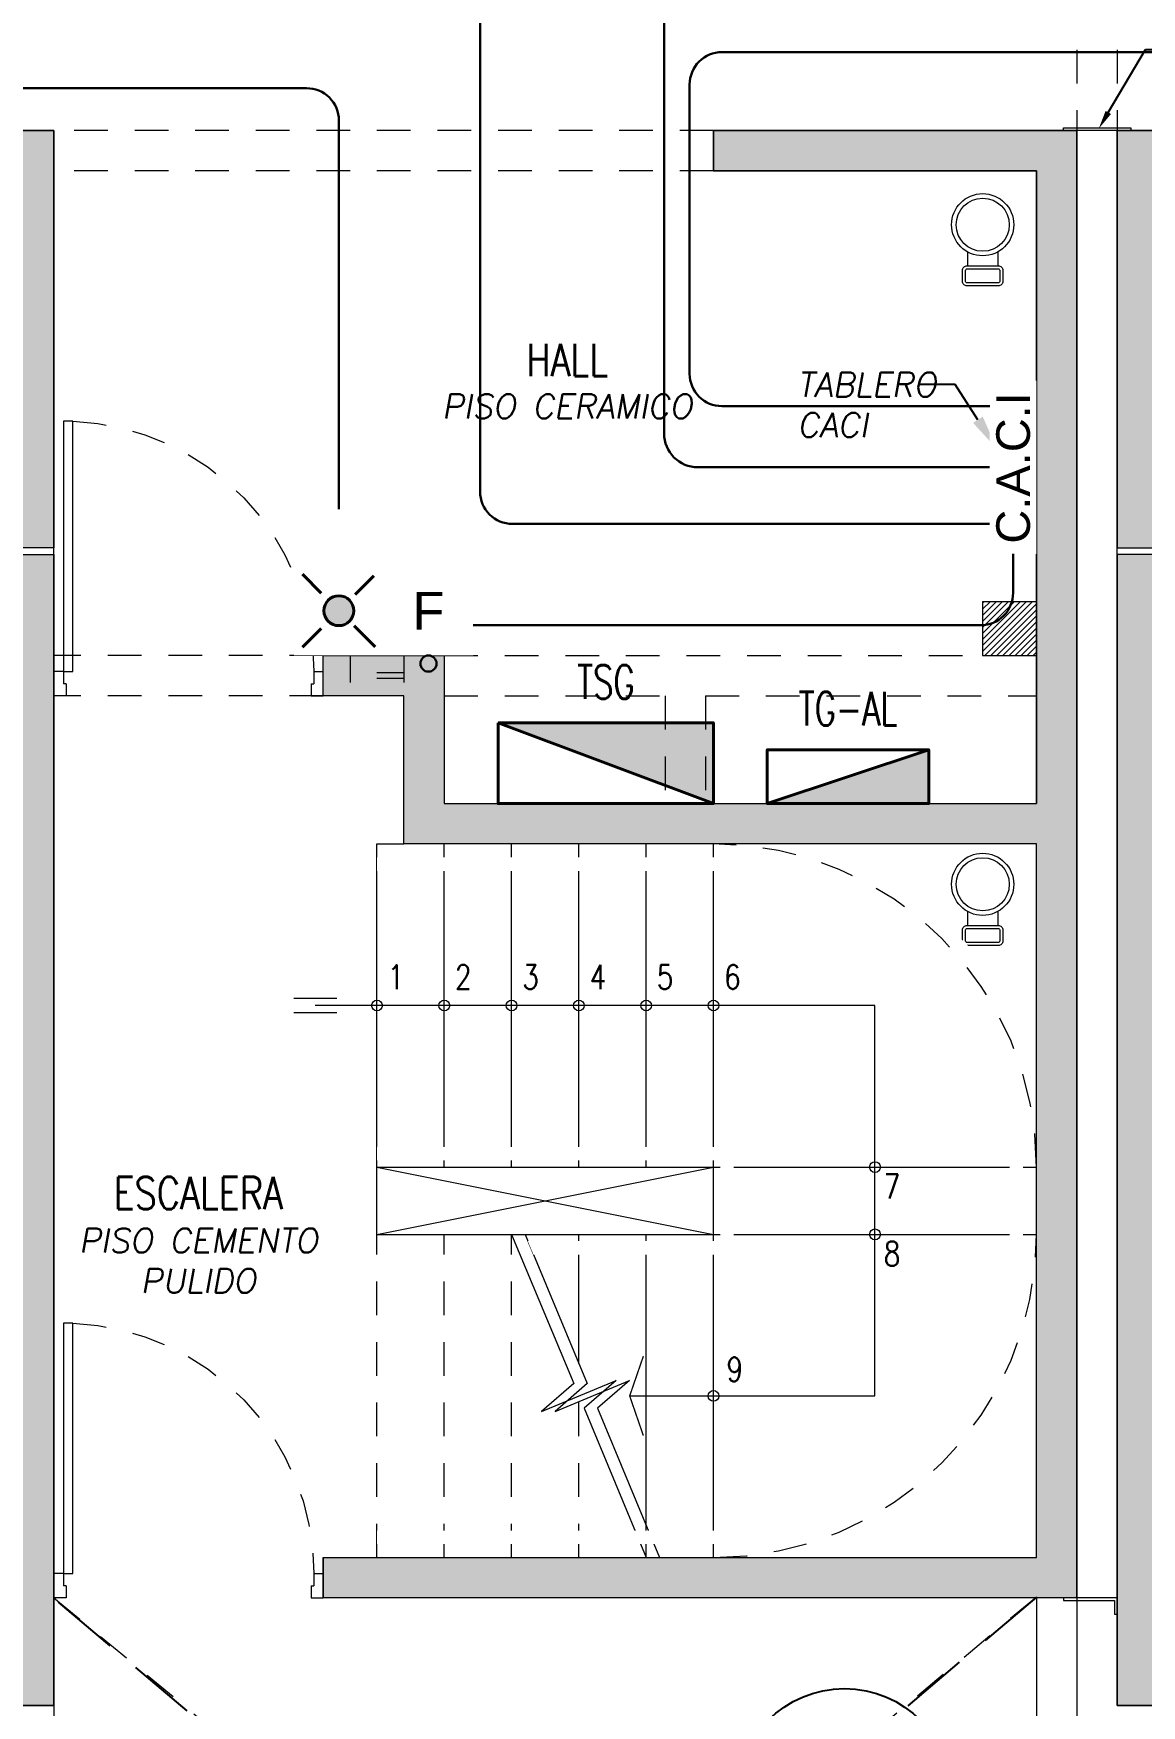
# Model space of a CAD drawing. Header units: millimetres. Extents: x -3 to 53, y -110 to 39.
# Drawn here: x 22.97 to 27.09, y 22.67 to 28.89 of the extents above; entities that cross this region are included whole.
import ezdxf
from ezdxf import colors
from ezdxf.entities.mleader import LeaderData, LeaderLine
from ezdxf.enums import TextEntityAlignment as Align
from ezdxf.math import Vec2, Vec3
from ezdxf.xclip import XClip

# ---------------------------------------------------------------- set-up
doc = ezdxf.new("R2010")
doc.units = ezdxf.units.MM
doc.header["$XCLIPFRAME"] = 2
doc.set_wipeout_variables(frame=1)
for name, pattern in [('ACAD_ISO07W100', [3, 0, -3]), ('CONTINUA', [0]), ('CONTINUO', [0]), ('DOT', [6.35, 0, -6.35]), ('HIDDEN2', [0.1875, 0.125, -0.0625]), ('IMPORT-RAYABARRA', [0.85, 0.3, -0.3, 0, -0.25])]:
    doc.linetypes.add(name, pattern=pattern)
for name, color, linetype in [('A-BARANDAS', 8, 'Continuous'), ('A-EST HATCH', 8, 'Continuous'), ('A-EST PLACAS', 8, 'Continuous'), ('A-EST VIGAS', 8, 'HIDDEN2'), ('A-HATCH', 8, 'Continuous'), ('A-LINEAS', 8, 'Continuous'), ('A-MURO BAJO', 8, 'Continuous'), ('A-PROYECCIONES', 8, 'HIDDEN2'), ('A-TEXTO-ACABADO PISO', 8, 'Continuous'), ('A-TEXTO-INDICACIONES', 8, 'Continuous'), ('DLP_MOBILIARIO', 8, 'Continuous'), ('DLP_TEXTO AMBIENTE', 8, 'Continuous')]:
    doc.layers.add(name, color=color, linetype=linetype)
for name, color, linetype, lineweight in [('A-MURO ALTO', 8, 'Continuous', 20), ('A-MUROS', 8, 'Continuous', 30), ('MQ.CAN ACI', 5, 'RAYABARRA', 40), ('MQ.CANALI DYA', 3, 'LINEAPERPEN', 30), ('MQ.CIRCUITO TOMACORRIENTE TECHO', 7, 'Continuous', 30), ('MQ.DETECTOR HUMO', 5, 'Continuous', 30), ('MQ.TABLERO', 8, 'Continuous', 40), ('MQ.TEXTO GENERAL', 255, 'Continuous', 40), ('MQ.TEXTOS GENERALES', 150, 'Continuous', 30), ('MQ_CAN ACI', 8, 'IMPORT-RAYABARRA', 50)]:
    doc.layers.add(name, color=color, linetype=linetype, lineweight=lineweight)
doc.styles.add('ROMANS', font='ROMANS.shx', dxfattribs={"oblique": 10})
doc.styles.get("Standard").update_dxf_attribs({"font": 'arial.ttf'})
doc.styles.add('TXT_COTAS', font='romans.shx', dxfattribs={"width": 0.8})
doc.styles.add('XREF_TORREC$0$MQTEXTO', font='romans.shx')
doc.linetypes.add('LINEAPERPEN', pattern='A,0.75,-0.2,["I",Standard,S=0.12,R=0.09,X=0,Y=-0.06],-0.25', length=1.2)
doc.linetypes.add('RAYABARRA', pattern='A,0.3,-0.3,["|",Standard,S=0.1,R=0,X=-0.1,Y=-0.05],-0.25', length=0.85)

# ---------------------------------------------------------------- blocks, each defined once
blk = doc.blocks.new('EST.P1')
at = {"layer": 'A-EST HATCH', "lineweight": 0}
h = blk.add_hatch(color=8, dxfattribs=at)
h.dxf.hatch_style = 1
h.paths.add_polyline_path([(9.15, 0.06), (9.15, 6.125), (10.65, 6.125), (10.65, 5.375), (10.8, 5.375), (10.8, 6.325), (9, 6.325), (9, 5.45), (7.5, 5.45), (7.5, 5.95), (7.35, 5.95), (7.35, 5.25), (9, 5.25), (9, 0.06)])
h.paths.add_polyline_path([(30.25, 10.125), (28.65, 10.125), (28.65, 13.225), (29.85, 13.225), (29.85, 13.375), (28.5, 13.375), (28.5, 9.975), (30.25, 9.975)])
h.paths.add_polyline_path([(31.05, 13.375), (31.2, 13.375), (31.2, 9.975), (31.05, 9.975)])
h.paths.add_polyline_path([(36.55, 13.85), (36.85, 13.85), (36.85, 13.7), (36.7, 13.7), (36.7, 10.625), (36.55, 10.625)])
h.paths.add_polyline_path([(33.6, 13.225), (33.6, 10.125), (32, 10.125), (32, 9.975), (33.75, 9.975), (33.75, 13.375), (32.4, 13.375), (32.4, 13.225)])
h.paths.add_polyline_path([(42.85, 13.7), (43.45, 13.7), (43.45, 13.85), (42.7, 13.85), (42.7, 10.45), (43.85, 10.45), (43.85, 10.6), (42.85, 10.6)])
h.paths.add_polyline_path([(44.65, 13.85), (44.65, 10.45), (44.8, 10.45), (44.8, 13.85)])
h.paths.add_polyline_path([(45.6, 10.6), (47.2, 10.6), (47.2, 13.7), (46, 13.7), (46, 13.85), (47.35, 13.85), (47.35, 10.45), (45.6, 10.45)])
h.paths.add_polyline_path([(42.85, 0.15), (43.45, 0.15), (43.45, 0), (42.7, 0), (42.7, 3.4), (43.85, 3.4), (43.85, 3.25), (42.85, 3.25)])
h.paths.add_polyline_path([(44.65, 0), (44.65, 3.4), (44.8, 3.4), (44.8, 0)])
h.paths.add_polyline_path([(45.6, 3.25), (47.2, 3.25), (47.2, 0.15), (46, 0.15), (46, 0), (47.35, 0), (47.35, 3.4), (45.6, 3.4)])
h.paths.add_polyline_path([(40, 3.5), (39.85, 3.5), (39.85, 0.15), (39.7, 0.15), (39.7, 0), (40, 0)])
h.paths.add_polyline_path([(30.25, 3.725), (28.65, 3.725), (28.65, 0.625), (29.85, 0.625), (29.85, 0.475), (28.5, 0.475), (28.5, 3.875), (30.25, 3.875)])
h.paths.add_polyline_path([(31.05, 0.475), (31.2, 0.475), (31.2, 3.875), (31.05, 3.875)])
h.paths.add_polyline_path([(36.55, 0), (36.85, 0), (36.85, 0.15), (36.7, 0.15), (36.7, 3.225), (36.55, 3.225)])
h.paths.add_polyline_path([(33.6, 0.625), (33.6, 3.725), (32, 3.725), (32, 3.875), (33.75, 3.875), (33.75, 0.475), (32.4, 0.475), (32.4, 0.625)])
h.paths.add_polyline_path([(17.1, 10.125), (18.7, 10.125), (18.7, 13.225), (17.5, 13.225), (17.5, 13.375), (18.85, 13.375), (18.85, 9.975), (17.1, 9.975)])
h.paths.add_polyline_path([(16.3, 13.375), (16.15, 13.375), (16.15, 9.975), (16.3, 9.975)])
h.paths.add_polyline_path([(10.5, 13.85), (10.5, 13.7), (10.65, 13.7), (10.65, 10.625), (10.8, 10.625), (10.8, 13.85)])
h.paths.add_polyline_path([(13.75, 13.225), (13.75, 10.125), (15.35, 10.125), (15.35, 9.975), (13.6, 9.975), (13.6, 13.375), (14.95, 13.375), (14.95, 13.225)])
h.paths.add_polyline_path([(9, 8.6), (7.35, 8.6), (7.35, 7.9), (7.5, 7.9), (7.5, 8.4), (9, 8.4), (9, 7.525), (10.8, 7.525), (10.8, 8.475), (10.65, 8.475), (10.65, 7.725), (9.15, 7.725), (9.15, 13.79), (9, 13.79)])
h.paths.add_polyline_path([(4.5, 13.7), (3.9, 13.7), (3.9, 13.85), (4.65, 13.85), (4.65, 10.45), (3.5, 10.45), (3.5, 10.6), (4.5, 10.6)])
h.paths.add_polyline_path([(2.7, 13.85), (2.7, 10.45), (2.55, 10.45), (2.55, 13.85)])
h.paths.add_polyline_path([(1.75, 10.6), (0.15, 10.6), (0.15, 13.7), (1.35, 13.7), (1.35, 13.85), (0, 13.85), (0, 10.45), (1.75, 10.45)])
h.paths.add_polyline_path([(2.7, 0), (2.7, 3.4), (2.55, 3.4), (2.55, 0)])
h.paths.add_polyline_path([(1.75, 3.25), (0.15, 3.25), (0.15, 0.15), (1.35, 0.15), (1.35, 0), (0, 0), (0, 3.4), (1.75, 3.4)])
h.paths.add_polyline_path([(7.35, 3.5), (7.5, 3.5), (7.5, 0.15), (7.65, 0.15), (7.65, 0), (7.35, 0)])
h.paths.add_polyline_path([(17.1, 3.725), (18.7, 3.725), (18.7, 0.625), (17.5, 0.625), (17.5, 0.475), (18.85, 0.475), (18.85, 3.875), (17.1, 3.875)])
h.paths.add_polyline_path([(16.3, 0.475), (16.15, 0.475), (16.15, 3.875), (16.3, 3.875)])
h.paths.add_polyline_path([(10.8, 0), (10.5, 0), (10.5, 0.15), (10.65, 0.15), (10.65, 3.225), (10.8, 3.225)])
h.paths.add_polyline_path([(13.75, 0.625), (13.75, 3.725), (15.35, 3.725), (15.35, 3.875), (13.6, 3.875), (13.6, 0.475), (14.95, 0.475), (14.95, 0.625)])
h.paths.add_polyline_path([(38.35, 6.325), (36.55, 6.325), (36.55, 5.375), (36.7, 5.375), (36.7, 6.125), (38.2, 6.125), (38.2, 0.06), (38.35, 0.06), (38.35, 5.25), (40, 5.25), (40, 5.95), (39.85, 5.95), (39.85, 5.45), (38.35, 5.45)])
h.paths.add_polyline_path([(4.65, 0), (4.65, 3.4), (3.5, 3.4), (3.5, 3.25), (4.5, 3.25), (4.5, 0.15), (3.9, 0.15), (3.9, 0)])
h.paths.add_polyline_path([(1.7468, 8.35), (1.6, 8.35), (1.6, 9.55), (3.75, 9.55), (3.75, 9.4), (3.3, 9.4), (3.3, 7.8), (3.1, 7.8), (3.1, 9.4), (1.75, 9.4), (1.75, 8.35)], flags=17)
h.paths.add_polyline_path([(1.7468, 5.5), (1.6, 5.5), (1.6, 4.3), (3.75, 4.3), (3.75, 4.45), (3.3, 4.45), (3.3, 6.05), (3.1, 6.05), (3.1, 4.45), (1.75, 4.45), (1.75, 5.5)], flags=17)
h.paths.add_polyline_path([(7.5001, 7), (4.65, 7), (4.65, 9.55), (4.5, 9.55), (4.5, 7), (1.75, 7), (1.75, 7.6), (1.6, 7.6), (1.6, 7), (-1.15, 7), (-1.15, 11.05), (-1.35, 11.05), (-1.35, 2.8), (-1.15, 2.8), (-1.15, 6.85), (1.6, 6.85), (1.6, 6.25), (1.75, 6.25), (1.75, 6.85), (4.5, 6.85), (4.5, 4.3), (4.65, 4.3), (4.65, 6.85), (7.5001, 6.85)])
h.paths.add_polyline_path([(7.35, 13.85), (7.35, 10.35), (7.5, 10.35), (7.5, 13.7), (7.65, 13.7), (7.65, 13.85)])
h.paths.add_polyline_path([(38.35, 13.79), (38.35, 8.6), (40, 8.6), (40, 7.9), (39.85, 7.9), (39.85, 8.4), (38.35, 8.4), (38.35, 7.525), (36.55, 7.525), (36.55, 8.475), (36.7, 8.475), (36.7, 7.725), (38.2, 7.725), (38.2, 13.79)])
h.paths.add_polyline_path([(45.75, 7), (48.5, 7), (48.5, 11.05), (48.7, 11.05), (48.7, 2.8), (48.5, 2.8), (48.5, 6.85), (45.75, 6.85), (45.75, 6.25), (45.6, 6.25), (45.6, 6.85), (42.85, 6.85), (42.85, 4.3), (42.7, 4.3), (42.7, 6.85), (39.8499, 6.85), (39.8499, 7), (42.7, 7), (42.7, 9.55), (42.85, 9.55), (42.85, 7), (45.6, 7), (45.6, 7.6), (45.75, 7.6)])
h.paths.add_polyline_path([(40, 13.85), (39.7, 13.85), (39.7, 13.7), (39.85, 13.7), (39.85, 10.35), (40, 10.35)])
h.paths.add_polyline_path([(45.6032, 8.35), (45.75, 8.35), (45.75, 9.55), (43.6, 9.55), (43.6, 9.4), (44.05, 9.4), (44.05, 7.8), (44.25, 7.8), (44.25, 9.4), (45.6, 9.4), (45.6, 8.35)], flags=17)
h.paths.add_polyline_path([(45.6032, 5.5), (45.75, 5.5), (45.75, 4.3), (43.6, 4.3), (43.6, 4.45), (44.05, 4.45), (44.05, 6.05), (44.25, 6.05), (44.25, 4.45), (45.6, 4.45), (45.6, 5.5)], flags=17)
h.paths.add_polyline_path([(25.35, 7.525), (25.5, 7.525), (25.5, 11.225), (25.35, 11.225)])
h.paths.add_polyline_path([(21.1, 7.525), (11.7, 7.525), (11.7, 7.675), (15.25, 7.675), (15.25, 9.075), (15.45, 9.075), (15.45, 7.675), (18.35, 7.675), (18.35, 9.075), (18.5, 9.075), (18.5, 7.675), (20.9, 7.675), (20.9, 8.925), (19.25, 8.925), (19.25, 9.075), (21.525, 9.075), (21.525, 8.925), (21.1, 8.925)])
h.paths.add_polyline_path([(21.55, 7.525), (23.65, 7.525), (23.65, 7.675), (21.7, 7.675), (21.7, 11.075), (23.65, 11.075), (23.65, 11.225), (21.7, 11.225), (21.7, 13.375), (20.85, 13.375), (20.85, 13.225), (21.55, 13.225)])
h.paths.add_polyline_path([(26.25, 8.925), (26.25, 7.525), (35.65, 7.525), (35.65, 7.675), (32.1, 7.675), (32.1, 9.075), (31.9, 9.075), (31.9, 7.675), (29, 7.675), (29, 9.075), (28.85, 9.075), (28.85, 7.675), (26.45, 7.675), (26.45, 8.925), (28.1, 8.925), (28.1, 9.075), (25.875, 9.075), (25.875, 8.925)])
h.paths.add_polyline_path([(25.85, 13.225), (26.5, 13.225), (26.5, 13.375), (25.65, 13.375), (25.65, 7.525), (25.85, 7.525)])
h.paths.add_polyline_path([(25.65, 4.75), (25.65, 0.475), (26.5, 0.475), (26.5, 0.625), (25.85, 0.625), (25.85, 4.75)])
h.paths.add_polyline_path([(27.65, 4.775), (27.65, 4.925), (25.85, 4.925), (25.85, 6.175), (28.4, 6.175), (28.4, 4.775), (28.55, 4.775), (28.55, 6.175), (31.9, 6.175), (31.9, 4.775), (32.1, 4.775), (32.1, 6.175), (35.65, 6.175), (35.65, 6.325), (25.65, 6.325), (25.65, 4.775)])
h.paths.add_polyline_path([(19.7, 4.775), (19.7, 4.925), (21.5, 4.925), (21.5, 6.175), (18.95, 6.175), (18.95, 4.775), (18.8, 4.775), (18.8, 6.175), (15.45, 6.175), (15.45, 4.775), (15.25, 4.775), (15.25, 6.175), (11.7, 6.175), (11.7, 6.325), (21.7, 6.325), (21.7, 4.775)])
h.paths.add_polyline_path([(22.7, 1.025), (25.35, 1.025), (25.35, 3.675), (23, 3.675), (23, 4.225), (22.7, 4.225), (22.7, 4.375), (23.15, 4.375), (23.15, 3.825), (25.35, 3.825), (25.35, 6.175), (24.15, 6.175), (24.15, 6.325), (25.5, 6.325), (25.5, 0.875), (22.7, 0.875)])
h.paths.add_polyline_path([(21.7, 0.475), (20.85, 0.475), (20.85, 0.625), (21.55, 0.625), (21.55, 4.75), (21.7, 4.75)])
at = {"layer": 'A-EST PLACAS', "color": 8, "lineweight": 0}
for points in [[(19.7, 4.775), (19.7, 4.925), (21.5, 4.925), (21.5, 6.175), (18.95, 6.175), (18.95, 4.775), (18.8, 4.775), (18.8, 6.175), (15.45, 6.175), (15.45, 4.775), (15.25, 4.775), (15.25, 6.175), (11.7, 6.175), (11.7, 6.325), (21.7, 6.325), (21.7, 4.775)], [(22.7, 1.025), (25.35, 1.025), (25.35, 3.675), (23, 3.675), (23, 4.225), (22.7, 4.225), (22.7, 4.375), (23.15, 4.375), (23.15, 3.825), (25.35, 3.825), (25.35, 6.175), (24.15, 6.175), (24.15, 6.325), (25.5, 6.325), (25.5, 0.875), (22.7, 0.875)], [(27.65, 4.775), (27.65, 4.925), (25.85, 4.925), (25.85, 6.175), (28.4, 6.175), (28.4, 4.775), (28.55, 4.775), (28.55, 6.175), (31.9, 6.175), (31.9, 4.775), (32.1, 4.775), (32.1, 6.175), (35.65, 6.175), (35.65, 6.325), (25.65, 6.325), (25.65, 4.775)], [(21.7, 0.475), (20.85, 0.475), (20.85, 0.625), (21.55, 0.625), (21.55, 4.75), (21.7, 4.75)], [(25.65, 4.75), (25.65, 0.475), (26.5, 0.475), (26.5, 0.625), (25.85, 0.625), (25.85, 4.75)]]:
    blk.add_lwpolyline(points, close=True, dxfattribs=at)
at = {"layer": 'A-EST VIGAS', "color": 8, "lineweight": 0}
for p, q in [((25.5, 7.525), (25.5, 6.325)), ((25.65, 7.525), (25.65, 6.325)), ((24.15, 6.325), (21.7, 6.325)), ((24.15, 6.175), (21.7, 6.175)), ((22.7, 4.375), (21.7, 4.375)), ((23.15, 4.375), (25.35, 4.375)), ((22.7, 4.225), (21.7, 4.225)), ((23.15, 4.225), (23.97, 4.225)), ((23.97, 4.225, 0), (23.97, 3.825)), ((24.12, 4.225), (25.35, 4.225)), ((24.12, 4.225, 0), (24.12, 3.825))]:
    blk.add_line(p, q, dxfattribs=at)
at = {"layer": 'A-PROYECCIONES', "color": 8, "lineweight": 0, "ltscale": 0.5}
for p, q in [((22.8, 4.375, 0), (22.8, 4.225, 0)), ((23, 4.375, 0), (23, 4.225, 0)), ((23, 4.31, 0), (22.8, 4.31, 0)), ((23, 4.29, 0), (22.8, 4.29, 0))]:
    blk.add_line(p, q, dxfattribs=at)
blk = doc.blocks.new('DPTO 75_1P')
at = {"layer": 'A-MUROS', "color": 8, "lineweight": 0}
for p, q in [((10.9, 0, 0), (0.9, 0, 0)), ((10.05, -5.85, 0), (10.9, -5.85, 0))]:
    blk.add_line(p, q, dxfattribs=at)
blk = doc.blocks.new('*U141')
at = {"color": 8, "lineweight": 0}
for p, q in [((0.01, 0.955), (0.01, 1)), ((0.1, 0.965), (0.1, 1)), ((0.055, 0.955), (0.01, 0.955)), ((0.1, 0.965), (0.055, 0.965)), ((0.055, 0.955), (0.055, 0.965)), ((0.055, 0.045), (0.01, 0.045)), ((0.01, 0.045), (0.01, 0)), ((0.055, 0.045), (0.055, 0.035)), ((0.1, 0.035), (0.055, 0.035)), ((0.1, 0.035), (0.1, 0))]:
    blk.add_line(p, q, dxfattribs=at)
blk.add_lwpolyline([(1.03, 0.07), (1.03, 0.035), (0.1, 0.035), (0.1, 0.07)], close=True, dxfattribs=at)
at = {"color": 8, "linetype": 'HIDDEN2', "lineweight": 0}
blk.add_arc((0.0995, 0.0338), 0.9312, 2.23015, 89.96723, dxfattribs=at)
blk = doc.blocks.new('*U145')
at = {"color": 8, "lineweight": 0}
for p, q in [((587.0593, -119.1569), (587.0593, -119.2302)), ((587.2193, -119.1569), (587.2193, -119.2302))]:
    blk.add_line(p, q, dxfattribs=at)
for points in [[(587.2455, -119.2542), (587.2455, -119.313, -0.414214), (587.2215, -119.337), (587.057, -119.337, -0.414214), (587.033, -119.313), (587.033, -119.2542, -0.414214), (587.057, -119.2302), (587.2215, -119.2302, -0.414214)], [(587.2295, -119.2542), (587.2295, -119.313, -0.414214), (587.2215, -119.321), (587.057, -119.321, -0.414214), (587.049, -119.313), (587.049, -119.2542, -0.414214), (587.057, -119.2462), (587.2215, -119.2462, -0.414214)]]:
    blk.add_lwpolyline(points, format="xyb", close=True, dxfattribs=at)
for radius in [0.1641, 0.1401]:
    blk.add_circle((587.1393, -119.0136), radius, dxfattribs=at)
blk = doc.blocks.new('N.03')
at = {"layer": 'A-HATCH', "lineweight": 0}
h = blk.add_hatch(dxfattribs=at)
h.set_pattern_fill('ANSI31', color=8, scale=0.005)
h.set_pattern_definition([(45, (112.88291, -109.536274), (-0.0112253202, 0.0112253202), [])])
h.paths.add_polyline_path([(-0.15, 3.5), (-0.35, 3.5), (-0.35, 3.7), (-0.15, 3.7)])
at = {"color": 8, "lineweight": 0}
for points in [[(-0.05, 5.46), (0.2, 5.46), (0.2, 5.45), (-0.05, 5.45)], [(0.14, -0.01), (0.14, -0.06), (0.15, -0.06), (0.15, 0), (-0.05, 0), (-0.05, -0.01)]]:
    blk.add_lwpolyline(points, close=True, dxfattribs=at)
at = {"layer": 'A-LINEAS', "color": 8, "lineweight": 0}
blk.add_line((-0.75, 2.2, 0), (-2.8296, 2.2, 0), dxfattribs=at)
at = {"layer": 'A-LINEAS', "color": 8, "linetype": 'Continuous', "lineweight": 0}
for p, q in [((-2.6, 1.6, 0), (-1.35, 1.35, 0)), ((-2.6, 1.35, 0), (-1.35, 1.6, 0))]:
    blk.add_line(p, q, dxfattribs=at)
at = {"layer": 'A-LINEAS', "color": 8, "lineweight": 0, "const_width": 0.005, "elevation": 0}
for points in [[(-2.7492, 2.2272), (-2.9099, 2.2272)], [(-2.7492, 2.1729), (-2.9099, 2.1729)], [(-1.6105, 0.8974), (-1.6613, 0.75), (-1.6105, 0.6026)]]:
    blk.add_lwpolyline(points, dxfattribs=at)
at = {"layer": 'A-LINEAS', "color": 8, "lineweight": 0, "elevation": 0}
blk.add_lwpolyline([(-1.6613, 0.75), (-0.75, 0.75), (-0.75, 2.2)], dxfattribs=at)
at = {"layer": 'A-LINEAS', "color": 8, "linetype": 'Continuous', "lineweight": 0, "elevation": 0}
for points in [[(-2.1, 1.35), (-1.8692, 0.7962), (-1.9885, 0.6923), (-1.7115, 0.8077), (-1.8308, 0.7039), (-1.6, 0.15)], [(-2.05, 1.35), (-1.8192, 0.7962), (-1.9385, 0.6923), (-1.6615, 0.8077), (-1.7808, 0.7039), (-1.55, 0.15)]]:
    blk.add_lwpolyline(points, dxfattribs=at)
at = {"layer": 'A-LINEAS', "color": 8, "linetype": 'Continuous', "lineweight": 0}
for centre in [(-2.6, 2.2, 0), (-2.35, 2.2, 0), (-2.1, 2.2, 0), (-1.85, 2.2, 0), (-1.6, 2.2, 0), (-1.35, 2.2, 0), (-0.75, 1.6, 0), (-0.75, 1.35, 0), (-1.35, 0.75, 0)]:
    blk.add_circle(centre, 0.02, dxfattribs=at)
at = {"layer": 'A-MURO BAJO', "color": 8, "lineweight": 0}
for p, q in [((-2.6, 1.6, 0), (-2.6, 2.8, 0)), ((-2.6, 2.8, 0), (-2.5, 2.8, 0)), ((-2.35, 1.6, 0), (-2.35, 2.8, 0)), ((-2.1, 1.6, 0), (-2.1, 2.8, 0)), ((-1.85, 1.6, 0), (-1.85, 2.8, 0)), ((-1.6, 1.6, 0), (-1.6, 2.8, 0)), ((-1.35, 1.6, 0), (-1.35, 2.8, 0)), ((-2.6, 1.6, 0), (-1.35, 1.6, 0)), ((-2.6, 1.35, 0), (-2.6, 1.6, 0)), ((-1.6, 1.6, 0), (-0.15, 1.6, 0)), ((-1.35, 1.35, 0), (-1.35, 1.6, 0)), ((-2.6, 1.35, 0), (-1.35, 1.35, 0)), ((-1.85, 0.87, 0), (-1.85, 1.35, 0)), ((-1.6, 0.15, 0), (-1.6, 1.35, 0)), ((-1.35, 1.35, 0), (-0.15, 1.35, 0)), ((-1.35, 0.15, 0), (-1.35, 1.35, 0))]:
    blk.add_line(p, q, dxfattribs=at)
at = {"layer": 'A-MUROS', "color": 8, "lineweight": 0}
for p, q in [((-3.8, -0.4), (-3.8, 5.45)), ((0, 5.45), (-1.35, 5.45)), ((-1.35, 5.45), (-1.35, 5.3)), ((0, 0), (0, 5.45)), ((0.15, -0.4), (0.15, 5.45)), ((-1.35, 5.3), (-0.15, 5.3)), ((-0.15, 5.3), (-0.15, 2.95)), ((-0.35, 3.7), (-0.35, 3.5)), ((-0.35, 3.7), (-0.15, 3.7)), ((-2.8, 3.35), (-2.8, 3.5)), ((-2.8, 3.5), (-2.35, 3.5)), ((-2.35, 3.5), (-2.35, 2.95)), ((-0.35, 3.5), (-0.15, 3.5)), ((-2.5, 3.35), (-2.8, 3.35)), ((-2.5, 2.8), (-2.5, 3.35)), ((-2.35, 2.95), (-0.15, 2.95)), ((-0.15, 2.8), (-2.5, 2.8)), ((-0.15, 0.15), (-0.15, 2.8)), ((-2.8, 0.15), (-0.15, 0.15)), ((-2.8, 0.15), (-2.8, 0)), ((0, 0), (-2.8, 0))]:
    blk.add_line(p, q, dxfattribs=at)
at = {"layer": 'A-PROYECCIONES', "color": 8, "lineweight": 0}
for p, q in [((-2.6, 0.15, 0), (-2.6, 1.35, 0)), ((-2.35, 0.15, 0), (-2.35, 1.35, 0)), ((-2.1, 0.15, 0), (-2.1, 1.35, 0)), ((-1.85, 0.15, 0), (-1.85, 0.7694, 0))]:
    blk.add_line(p, q, dxfattribs=at)
at = {"color": 8, "lineweight": 0, "xscale": 0.7035271998764521, "yscale": 0.7035271998764521, "zscale": 0.7035271998764521}
for p in [(-413.4184, 88.8293), (-413.4184, 86.3794)]:
    blk.add_blockref('*U145', p, dxfattribs=at)
at = {"layer": 'DLP_MOBILIARIO', "color": 8, "lineweight": 0, "xscale": -1, "rotation": 270}
for p in [(-3.8, 3.34, 0), (-3.8, -0.01, 0)]:
    blk.add_blockref('*U141', p, dxfattribs=at)
at = {"color": 8, "lineweight": 0}
blk.add_wipeout([(-2.0396, 1.325), (-2.0188, 1.275), (-1.275, 1.275), (-1.275, 1.675), (-2.6, 1.675), (-2.6, 1.625), (-1.325, 1.625), (-1.325, 1.325)], dxfattribs=at).translate(0, 0, 0).dxf.layer = 'A-BARANDAS'
blk.add_wipeout([(-2.6, 0.2), (-2.6, 0.25), (-2.6, 0.25), (-0.25, 0.25), (-0.25, 2.1971), (-0.7529, 2.7), (-2.6, 2.7), (-2.6, 2.75), (-0.7322, 2.75), (-0.2, 2.2178), (-0.2, 0.2)], dxfattribs=at).translate(0, 0, 0).dxf.layer = 'A-BARANDAS'
at = {"layer": 'A-PROYECCIONES', "color": 8, "lineweight": 0}
for centre, start, end in [((-1.35, 1.6, 0), 0, 90), ((-1.35, 1.35, 0), 270, 0)]:
    blk.add_arc(centre, 1.2, start, end, dxfattribs=at)
blk = doc.blocks.new('TEXTO AMBIENTES P1')
at = {"layer": 'A-TEXTO-ACABADO PISO', "color": 8, "lineweight": 0, "char_height": 0.09, "attachment_point": 2, "rotation": 359.99998, "style": 'ROMANS'}
for s, insert in [('PISO CERAMICO', (23.6063, -8.5045)), ('PISO CEMENTO PULIDO', (22.2366, -11.6026))]:
    blk.add_mtext_dynamic_manual_height_columns(s, width=1.20225, gutter_width=12.5, heights=[0], dxfattribs=dict(at, insert=insert))
at = {"layer": 'DLP_TEXTO AMBIENTE', "color": 8, "lineweight": 0, "style": 'ROMANS', "width": 0.8}
for s, p in [('HALL', (23.6067, -8.4372)), ('ESCALERA', (22.2363, -11.5316, 0))]:
    blk.add_text(s, height=0.12, dxfattribs=at).set_placement(p, align=Align.CENTER)
blk = doc.blocks.new('JUNTA2')
at = {"color": 8, "lineweight": 0}
blk.add_lwpolyline([(0.04, -12.51), (0.04, -12.56), (0.05, -12.56), (0.05, -12.5), (-0.15, -12.5), (-0.15, -12.51)], close=True, dxfattribs=at)
at = {"layer": 'A-MUROS', "color": 8, "lineweight": 0}
for points in [[(2.05, -8.6), (0.25, -8.6), (0.25, -12.75), (0.9, -12.75), (0.9, -12.9), (0.05, -12.9), (0.05, -7.05), (0.15, -7.05)], [(-3.9, -12.9), (-4.75, -12.9), (-4.75, -12.75), (-4.05, -12.75), (-4.05, -8.6), (-5.9, -8.6)]]:
    blk.add_lwpolyline(points, dxfattribs=at)
blk = doc.blocks.new('IISS P1')
at = {"color": 8, "linetype": 'CONTINUO'}
blk.add_circle((24.6365, -13.7121, 0), 0.4, dxfattribs=at)
blk = doc.blocks.new('FONDO_')
at = {"layer": 'A-MURO ALTO', "color": 8}
for p, q in [((-14.9404, -27.7787, 0), (-17.5521, -27.1941)), ((-15.3802, -31.5745, 0), (-19.2115, -30.7162)), ((-15.3474, -31.4281, 0), (-18.3495, -30.7561))]:
    blk.add_line(p, q, dxfattribs=at)
at = {"layer": 'A-PROYECCIONES', "color": 8, "ltscale": 2}
for p, q in [((-15.3474, -31.4281, 0), (-17.5552, -27.1934)), ((-18.3525, -30.7554), (-14.5519, -27.8633))]:
    blk.add_line(p, q, dxfattribs=at)
blk = doc.blocks.new('XREF_TORREC$0$TABLERO')
at = {"layer": 'MQ.TABLERO'}
h = blk.add_hatch(color=256, dxfattribs=at)
h.dxf.hatch_style = 1
h.paths.add_polyline_path([(-0.3, 0), (0.3, -0.2), (0.3, 0)])
blk.add_lwpolyline([(-0.3, 0), (0.3, 0), (0.3, -0.2), (-0.3, -0.2), (-0.3, 0), (0.3, -0.2)], dxfattribs=at)
blk = doc.blocks.new('XREF_TORREC$0$tablero SSGG')
h = blk.add_hatch(color=256)
h.dxf.hatch_style = 1
h.paths.add_polyline_path([(0.4, -0.3), (0.4, 0), (-0.4, 0)])
blk.add_line((-0.4, 0), (0.4, -0.3))
blk.add_lwpolyline([(-0.4, 0), (-0.4, -0.3), (0.4, -0.3), (0.4, 0), (-0.4, 0)])
blk = doc.blocks.new('ESTACION MANUAL 1 EN 75')
at = {"linetype": 'CONTINUA', "ltscale": 0.05}
blk.add_wipeout([(-0.1664, 0.3606), (0.1664, 0.3606), (0.1664, 0.0278), (-0.1664, 0.0278)], dxfattribs=at).dxf.layer = 'MQ.CAN ACI'
at = {"layer": 'MQ.TEXTOS GENERALES'}
blk.add_text('F', height=0.14, dxfattribs=at).set_placement((0, 0.1942), align=Align.MIDDLE_CENTER)
blk = doc.blocks.new('AVISADOR SONORO 1 EN 75')
at = {"color": 5, "linetype": 'CONTINUA', "ltscale": 0.05}
blk.add_wipeout([(0.1057, 0.5441), (-0.1057, 0.5441), (0, 0.3328)], dxfattribs=at).dxf.layer = 'MQ_CAN ACI'
blk.add_wipeout([(-0.1664, 0), (0.1664, 0), (0.1664, 0.3328), (-0.1664, 0.3328)], dxfattribs=at).dxf.layer = 'MQ_CAN ACI'
at = {"layer": 'MQ.CAN ACI', "linetype": 'CONTINUA', "ltscale": 0.05}
h = blk.add_hatch(color=256, dxfattribs=at)
h.paths.add_polyline_path([(0, 0.1664), (-0.0392, 0.1272, 0.198912), (0, 0.1109, 0.198912), (0.0392, 0.1272)])
h.paths.add_polyline_path([(0.0392, 0.1272, 0.414214), (0.0392, 0.2056), (0, 0.1664)])
h.paths.add_polyline_path([(0.0392, 0.2056, 0.198912), (0, 0.2219, 0.198912), (-0.0392, 0.2056), (0, 0.1664)])
h.paths.add_polyline_path([(0, 0.1664), (-0.0392, 0.2056, 0.414214), (-0.0392, 0.1272)])
for p, q in [((-0.0606, 0.227), (-0.1302, 0.2965)), ((0.0657, 0.2321), (0.1353, 0.3017)), ((-0.1346, 0.0318), (-0.0563, 0.1101)), ((0.1349, 0.0315), (0.0656, 0.1008))]:
    blk.add_line(p, q, dxfattribs=at)
blk.add_circle((0, 0.1664), 0.0555, dxfattribs=at)
blk = doc.blocks.new('PANEL 1 EN 50')
blk.add_wipeout([(-0.3216, 0.1733), (0.3216, 0.1733), (0.3216, 0), (-0.3216, 0)]).dxf.layer = 'MQ.DETECTOR HUMO'
at = {"layer": 'MQ.DETECTOR HUMO', "color": 7}
blk.add_text('C.A.C.I', height=0.125, rotation=360, dxfattribs=at).set_placement((-0.0024, 0.0867, 0), align=Align.MIDDLE_CENTER)
blk = doc.blocks.new('TEXTO NOTAS P1')
at = {"layer": 'A-TEXTO-INDICACIONES', "style": 'ROMANS', "width": 0.8}
for s, p in [('1', (22.9396, -10.714)), ('2', (23.1896, -10.714)), ('3', (23.4396, -10.714)), ('4', (23.6896, -10.714)), ('5', (23.9396, -10.714)), ('6', (24.1896, -10.714)), ('7', (24.7825, -11.4918)), ('8', (24.7825, -11.7418)), ('9', (24.1984, -12.1713))]:
    blk.add_text(s, height=0.09, rotation=360, dxfattribs=at).set_placement(p)
at = {"layer": 'A-TEXTO-INDICACIONES'}
ml = blk.add_multileader_mtext('Standard', dxfattribs=at)
ml.set_content('\\pxsm1,t16;TAPA JUNTA ', color=256, style='TXT_COTAS')
ml.set_leader_properties(color=7)
ml.build(insert=Vec2(0, 0))
ml.multileader.update_dxf_attribs({"dogleg_length": 0.05, "arrow_head_size": 0.07})
ctx = ml.context
ctx.base_point, ctx.char_height, ctx.arrow_head_size, ctx.landing_gap_size, ctx.plane_origin = Vec3(25.8048, -7.2244), 0.09, 0.07, 0.05, Vec3(25.4465, -7.3387)
notes = []
notes.append((ctx, [(0, (1, 1, 0), (25.7548, -7.2244), (1, 0), 0.05, [(0, [(25.5812, -7.5183)], 0, [])])]))
ctx.mtext.insert, ctx.mtext.width, ctx.mtext.defined_height, ctx.mtext.flow_direction = Vec3(25.8548, -7.1794), 0.539448, 0.5146, 5
ml = blk.add_multileader_mtext('Standard', dxfattribs=at)
ml.set_content('TABLERO CACI', color=256, style='ROMANS')
ml.set_leader_properties(color=7)
ml.build(insert=Vec2(0, 0))
ml.multileader.update_dxf_attribs({"dogleg_length": 1.3073, "arrow_head_size": 0.13, "scale": 0.1})
ctx = ml.context
ctx.base_point, ctx.scale, ctx.char_height, ctx.arrow_head_size, ctx.landing_gap_size, ctx.plane_origin = Vec3(24.4514, -8.4688), 0.1, 0.09, 0.13, 0.01, Vec3(24.2577, -9.8548)
notes.append((ctx, [(1, (1, 1, 0), (25.0479, -8.4688), (-1, 0), 0.1307, [(0, [(25.2032, -8.7085)], 0, [])])]))
ctx.mtext.insert, ctx.mtext.width, ctx.mtext.defined_height, ctx.mtext.flow_direction = Vec3(24.4614, -8.4238), 0.532149, 0.5349, 5
for ctx, leaders in notes:
    for number, flags, end, landing, length, lines in leaders:
        leader = LeaderData()
        leader.index, (leader.has_last_leader_line, leader.has_dogleg_vector, leader.attachment_direction) = number, flags
        leader.last_leader_point, leader.dogleg_vector, leader.dogleg_length = Vec3(end), Vec3(landing), length
        for number, points, colour, breaks in lines:
            line = LeaderLine()
            line.index, line.vertices, line.color, line.breaks = number, Vec3.list(points), colors.encode_raw_color(colour), breaks
            leader.lines.append(line)
        ctx.leaders.append(leader)
blk = doc.blocks.new('arq.')
at = {"layer": 'A-EST PLACAS', "color": 8}
blk.add_blockref('EST.P1', (102.5627, 24.0936), dxfattribs=at)
at = {"color": 8}
blk.add_blockref('DPTO 75_1P', (113.3627, 30.4185, 0), dxfattribs=at)
at = {"color": 8, "xscale": -1}
blk.add_blockref('DPTO 75_1P', (139.1127, 30.4185, 0), dxfattribs=at)
at = {"color": 8}
blk.add_blockref('N.03', (128.0627, 24.9686), dxfattribs=at)
blk.add_blockref('JUNTA2', (128.1627, 37.4686), dxfattribs=at)
at = {"layer": 'A-TEXTO-INDICACIONES', "color": 8}
blk.add_blockref('TEXTO NOTAS P1', (102.5627, 37.9436), dxfattribs=at)
at = {"layer": 'DLP_TEXTO AMBIENTE', "color": 8}
blk.add_blockref('TEXTO AMBIENTES P1', (102.5627, 37.9436), dxfattribs=at)
at = {"layer": 'MQ.TABLERO', "color": 8}
blk.add_blockref('XREF_TORREC$0$tablero SSGG', (126.3127, 28.2186, 0), dxfattribs=at)
at = {"layer": 'MQ.TABLERO', "color": 8, "xscale": -1, "rotation": 180}
blk.add_blockref('XREF_TORREC$0$TABLERO', (127.2127, 27.9186, 0), dxfattribs=at)
at = {"color": 8, "style": 'ROMANS', "width": 0.8}
blk.add_text('C.A.C.I.', height=0.09, rotation=90.00014, dxfattribs=at).set_placement((127.8393, 29.1686), align=Align.MIDDLE_CENTER)
at = {"layer": 'MQ.TEXTO GENERAL', "color": 8, "style": 'XREF_TORREC$0$MQTEXTO', "width": 0.7}
for s, p in [('TSG', (126.3127, 28.3707, 0)), ('TG-AL', (127.2127, 28.2707, 0))]:
    blk.add_text(s, height=0.125, dxfattribs=at).set_placement(p, align=Align.MIDDLE_CENTER)
at = {"color": 8, "linetype": 'ACAD_ISO07W100', "ltscale": 5}
ref = blk.add_blockref('IISS P1', (102.5627, 37.9436), dxfattribs=at)
XClip(ref).set_block_clipping_path([(-1.1998675355, -16.8514768426), (48.5500013503, -11.0499602037)])
at = {"layer": 'A-PROYECCIONES', "color": 8, "lineweight": 0}
for p, q in [((124.2627, 24.9686, 0), (127.9129, 21.9437, 0)), ((127.9129, 24.9711, 0), (124.263, 21.9437, 0))]:
    blk.add_line(p, q, dxfattribs=at)
at = {"color": 8, "linetype": 'DOT'}
ref = blk.add_blockref('FONDO_', (93.8909, 33.0827), dxfattribs=dict(at, rotation=102.6173891652518))
XClip(ref).set_block_clipping_path([(-13.2902250815, -2.4271841227), (-25.0859891039, -55.1232695242), (-5.7853781296, -59.4436180056), (6.0103858928, -6.7475326041)])
at = {"color": 8, "lineweight": 0}
blk.add_lwpolyline([(127.7589, 29.3758), (127.9127, 29.3758), (127.9127, 28.9737), (127.7589, 28.9737)], close=True, dxfattribs=at)

msp = doc.modelspace()

# ---------------------------------------------------------------- block references
at = {"color": 7}
msp.add_blockref('arq.', (-101.2125, -1.8936), dxfattribs=at)

# ---------------------------------------------------------------- next in the draw order: linework, layer by layer
at = {"layer": 'MQ.CANALI DYA', "ltscale": 0.35, "elevation": 0}
msp.add_lwpolyline([(26.5267, 27.2741), (25.4419, 27.2741, -0.414214), (25.3169, 27.3991), (25.3169, 33.8192)], format="xyb", dxfattribs=at)
at = {"layer": 'MQ.CANALI DYA', "ltscale": 0.35}
msp.add_lwpolyline([(22.6002, 30.2752), (22.6002, 29.297, 0.414214), (22.7202, 29.177), (24.513, 29.177, -0.414214), (24.633, 29.057), (24.633, 27.1836, 0.414214), (24.753, 27.0636), (26.5267, 27.0636)], format="xyb", dxfattribs=at)

# ---------------------------------------------------------------- next in the draw order: block references
at = {"layer": 'MQ.CAN ACI', "linetype": 'CONTINUA', "ltscale": 0.05}
msp.add_blockref('ESTACION MANUAL 1 EN 75', (24.4414, 26.5472), dxfattribs=at)

# ---------------------------------------------------------------- next in the draw order: linework, layer by layer
at = {"layer": 'MQ.CIRCUITO TOMACORRIENTE TECHO', "ltscale": 0.3}
msp.add_circle((24.4414, 26.545), 0.03, dxfattribs=at)

# ---------------------------------------------------------------- next in the draw order: block references
at = {"layer": 'MQ.CAN ACI', "linetype": 'CONTINUA', "ltscale": 0.05, "xscale": -1}
msp.add_blockref('AVISADOR SONORO 1 EN 75', (24.1086, 26.575), dxfattribs=at)
at = {"layer": 'MQ.DETECTOR HUMO', "rotation": 90}
msp.add_blockref('PANEL 1 EN 50', (26.7, 27.2741), dxfattribs=at)

# ---------------------------------------------------------------- next in the draw order: linework, layer by layer
at = {"layer": 'MQ.CANALI DYA', "ltscale": 0.3}
msp.add_lwpolyline([(26.5267, 27.5011), (25.5317, 27.5011, -0.414214), (25.4117, 27.6211), (25.4117, 28.6961, -0.414214), (25.5317, 28.8161), (27.2521, 28.8161, 0.414214), (27.3721, 28.9361), (27.3721, 30.3292)], format="xyb", dxfattribs=at)
at = {"layer": 'MQ.CANALI DYA'}
for points in [[(24.1086, 27.1191), (24.1086, 28.5621, 0.414214), (23.9886, 28.6821), (18.1841, 28.6821, -0.414214), (18.0641, 28.8021), (18.0641, 29.125)], [(24.6078, 26.6874), (26.4933, 26.6874, 0.414214), (26.6133, 26.8074), (26.6133, 26.9525)]]:
    msp.add_lwpolyline(points, format="xyb", dxfattribs=at)

doc.saveas('drawing.dxf')
